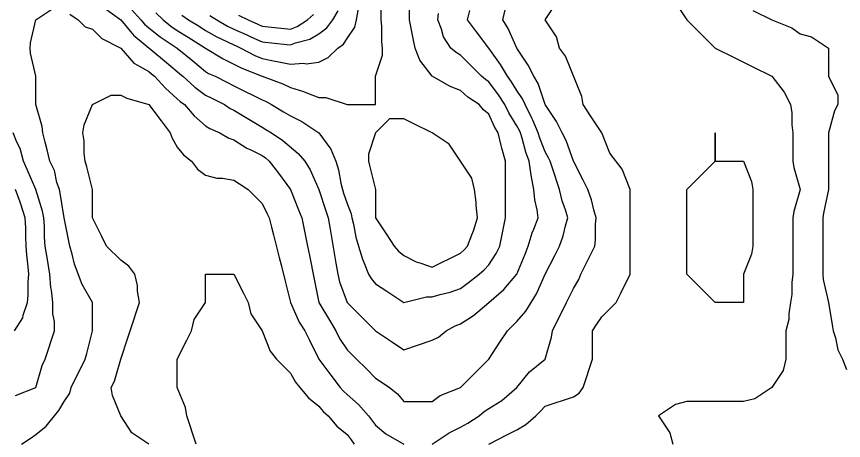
# Model space of a CAD drawing. Header units: inches. Extents: x 794995 to 811195, y 2485918 to 2508058.
# Drawn here: x 802805 to 803681, y 2504762 to 2505212 of the extents above; entities that cross this region are included whole.
import ezdxf

# ---------------------------------------------------------------- set-up
doc = ezdxf.new("R2010")
doc.units = ezdxf.units.IN
doc.header["$MEASUREMENT"] = 0
doc.layers.add('contour', color=7, linetype='Continuous')

msp = doc.modelspace()

# ---------------------------------------------------------------- linework, layer by layer
at = {"layer": 'contour'}
for points in [[(802926.27, 2505219.47), (802936.59, 2505208.36), (802940.54, 2505203.75), (802945.16, 2505199.79), (802957.16, 2505190.36), (802975.16, 2505178.36), (802991.52, 2505164.72), (803005.16, 2505153.36), (803008.32, 2505151.52), (803015.16, 2505148.36), (803028.49, 2505141.69), (803035.16, 2505138.36), (803048.49, 2505131.69), (803055.16, 2505128.36), (803065.16, 2505123.36), (803068.69, 2505121.89), (803075.16, 2505118.36), (803087.66, 2505110.86), (803095.16, 2505106.36), (803107.16, 2505100.36), (803125.16, 2505088.36), (803138.02, 2505071.22), (803143.16, 2505058.36), (803145.93, 2505049.13), (803148.49, 2505035.03), (803150.16, 2505028.36), (803151.41, 2505024.61), (803155.16, 2505013.36), (803159.45, 2505002.65), (803160.16, 2504998.36), (803161.83, 2504991.69), (803164.39, 2504977.59), (803167.16, 2504968.36), (803171.31, 2504954.52), (803173.16, 2504950.36), (803177.66, 2504938.36), (803180.54, 2504933.75), (803185.16, 2504928.36), (803197.16, 2504920.36), (803215.16, 2504908.36), (803239.16, 2504914.36), (803245.16, 2504914.36), (803253.73, 2504916.93), (803264.25, 2504919.27), (803275.16, 2504923.36), (803283.73, 2504929.79), (803295.16, 2504938.36), (803300.54, 2504942.98), (803305.16, 2504948.36), (803313.16, 2504960.36), (803317.16, 2504968.36), (803323.16, 2504998.36), (803323.16, 2505058.36), (803319.01, 2505072.21), (803318.49, 2505075.03), (803315.16, 2505088.36), (803311.47, 2505094.68), (803305.16, 2505108.36), (803299.7, 2505112.91), (803295.16, 2505118.36), (803283.16, 2505126.36), (803275.16, 2505133.36), (803264.25, 2505137.45), (803245.16, 2505148.36), (803232.3, 2505165.5), (803227.16, 2505178.36), (803225.16, 2505188.36), (803221.16, 2505208.36), (803221.16, 2505238.36)], [(802952.36, 2505215.56), (802960.16, 2505208.36), (802968.49, 2505201.69), (802975.16, 2505197.11), (802986.7, 2505189.9), (803005.16, 2505178.36), (803023.73, 2505166.93), (803035.16, 2505161.22), (803043.73, 2505156.93), (803065.16, 2505148.36), (803087.16, 2505140.36), (803095.16, 2505136.36), (803109.01, 2505132.21), (803113.16, 2505130.36), (803125.16, 2505125.86), (803132.66, 2505125.86), (803155.16, 2505118.36), (803185.16, 2505118.36), (803185.16, 2505148.36), (803192.66, 2505170.86), (803192.66, 2505178.36), (803191.83, 2505185.03), (803191.83, 2505201.69), (803191.16, 2505208.36), (803191.16, 2505238.36)], [(803305.16, 2504758.36), (803325.16, 2504768.36), (803335.16, 2504773.36), (803344.39, 2504779.13), (803355.16, 2504788.36), (803360.16, 2504793.36), (803365.16, 2504798.36), (803395.16, 2504808.36), (803401.16, 2504812.36), (803405.16, 2504818.36), (803415.16, 2504848.36), (803415.16, 2504878.36), (803419.16, 2504884.36), (803425.16, 2504893.36), (803440.16, 2504908.36), (803445.16, 2504918.36), (803455.16, 2504938.36), (803455.16, 2505028.36), (803446.59, 2505049.79), (803433.73, 2505066.93), (803425.16, 2505088.36), (803413.16, 2505106.36), (803405.16, 2505118.36), (803403.73, 2505126.93), (803386.59, 2505169.79), (803380.16, 2505178.36), (803377.16, 2505190.36), (803365.16, 2505208.36), (803377.16, 2505226.36)], [(803503.16, 2505226.36), (803515.16, 2505208.36), (803545.16, 2505178.36), (803565.16, 2505168.36), (803585.16, 2505158.36), (803605.16, 2505148.36), (803618.49, 2505131.69), (803625.16, 2505118.36), (803626.59, 2505109.79), (803626.59, 2505096.93), (803627.66, 2505088.36), (803627.66, 2505058.36), (803628.49, 2505051.69), (803635.16, 2505028.36), (803628.49, 2505005.03), (803627.66, 2504998.36), (803627.66, 2504938.36), (803626.59, 2504929.79), (803626.59, 2504916.93), (803625.16, 2504908.36), (803623.16, 2504896.36), (803623.16, 2504890.36), (803620.16, 2504878.36), (803620.16, 2504848.36), (803617.16, 2504836.36), (803605.16, 2504818.36), (803587.16, 2504806.36), (803575.16, 2504803.36), (803515.16, 2504803.36), (803503.16, 2504800.36), (803485.16, 2504788.36), (803497.16, 2504770.36), (803500.16, 2504758.36)], [(802810.16, 2504758.36), (802819.16, 2504764.36), (802825.16, 2504768.36), (802836.07, 2504777.45), (802845.16, 2504788.36), (802849.7, 2504793.82), (802855.16, 2504803.36), (802861.16, 2504812.36), (802862.66, 2504818.36), (802877.66, 2504848.36), (802879.16, 2504854.36), (802885.16, 2504878.36), (802885.16, 2504908.36), (802874.25, 2504927.45), (802866.07, 2504949.27), (802863.73, 2504959.79), (802861.16, 2504968.36), (802860.16, 2504973.36), (802855.16, 2504998.36), (802851.16, 2505024.36), (802850.16, 2505028.36), (802847.66, 2505035.86), (802845.16, 2505048.36), (802840.16, 2505058.36), (802837.16, 2505070.36), (802835.16, 2505078.36), (802832.66, 2505088.36), (802831.83, 2505095.03), (802825.16, 2505118.36), (802825.16, 2505148.36), (802819.7, 2505172.91), (802819.16, 2505178.36), (802819.7, 2505183.82), (802825.16, 2505208.36), (802843.16, 2505220.36)], [(802861.16, 2505214.36), (802870.16, 2505208.36), (802877.66, 2505200.86), (802885.16, 2505198.36), (802895.16, 2505188.36), (802915.16, 2505178.36), (802929.01, 2505162.21), (802933.16, 2505160.36), (802945.16, 2505153.36), (802947.89, 2505151.09), (802951.16, 2505148.36), (802962.53, 2505135.73), (802975.16, 2505124.36), (802978.32, 2505121.52), (802982.66, 2505118.36), (802993.16, 2505106.36), (803005.16, 2505095.86), (803009.77, 2505092.98), (803020.16, 2505088.36), (803029.7, 2505082.91), (803035.16, 2505080.86), (803049.01, 2505072.21), (803053.16, 2505070.36), (803065.16, 2505064.36), (803068.69, 2505061.89), (803072.66, 2505058.36), (803082.3, 2505045.5), (803095.16, 2505028.36), (803103.73, 2505006.93), (803107.16, 2504998.36), (803113.16, 2504968.36), (803115.16, 2504958.36), (803120.16, 2504933.36), (803125.16, 2504908.36), (803136.41, 2504889.61), (803143.16, 2504878.36), (803147.16, 2504870.36), (803155.16, 2504858.36), (803160.16, 2504853.36), (803165.16, 2504848.36), (803175.16, 2504838.36), (803185.16, 2504828.36), (803191.16, 2504824.36), (803200.16, 2504818.36), (803208.49, 2504811.69), (803215.16, 2504803.36), (803245.16, 2504803.36), (803253.73, 2504809.79), (803275.16, 2504818.36), (803305.16, 2504848.36), (803317.16, 2504866.36), (803325.16, 2504878.36), (803330.16, 2504883.36), (803335.16, 2504888.36), (803344.39, 2504899.13), (803355.93, 2504917.59), (803365.16, 2504938.36), (803375.16, 2504958.36), (803380.16, 2504968.36), (803384.25, 2504979.27), (803386.59, 2504989.79), (803389.16, 2504998.36), (803386.59, 2505006.93), (803383.16, 2505016.36), (803380.16, 2505028.36), (803372.66, 2505050.86), (803370.16, 2505058.36), (803368.69, 2505061.89), (803365.16, 2505068.36), (803359.44, 2505082.65), (803357.66, 2505088.36), (803351.83, 2505101.69), (803350.87, 2505104.08), (803343.73, 2505118.36), (803341.16, 2505124.36), (803335.16, 2505133.36), (803329.44, 2505142.65), (803325.16, 2505148.36), (803317.79, 2505160.99), (803305.16, 2505178.36), (803292.3, 2505195.5), (803282.66, 2505208.36), (803285.16, 2505218.36)], [(802897.79, 2505220.99), (802915.16, 2505208.36), (802928.79, 2505192), (802961.52, 2505164.72), (802975.16, 2505153.36), (802977.89, 2505151.09), (802981.16, 2505148.36), (802993.73, 2505136.93), (803005.16, 2505128.36), (803011.83, 2505125.03), (803025.16, 2505118.36), (803031.16, 2505114.36), (803035.16, 2505112.36), (803065.16, 2505094.36), (803068.91, 2505092.11), (803075.16, 2505088.36), (803087.16, 2505080.36), (803103.16, 2505066.36), (803110.16, 2505058.36), (803115.93, 2505049.13), (803125.16, 2505028.36), (803132.66, 2505005.86), (803135.16, 2504998.36), (803137.16, 2504986.36), (803143.16, 2504950.36), (803145.16, 2504938.36), (803147.16, 2504930.36), (803155.16, 2504908.36), (803185.16, 2504878.36), (803203.16, 2504866.36), (803215.16, 2504858.36), (803245.16, 2504868.36), (803251.83, 2504871.69), (803260.16, 2504878.36), (803269.7, 2504883.82), (803275.16, 2504885.86), (803289.01, 2504894.52), (803305.16, 2504908.36), (803321.31, 2504922.21), (803335.16, 2504938.36), (803343.73, 2504959.79), (803347.16, 2504968.36), (803351.31, 2504982.21), (803353.16, 2504986.36), (803357.66, 2504998.36), (803356.59, 2505006.93), (803354.25, 2505017.45), (803353.16, 2505028.36), (803350.16, 2505043.36), (803348.02, 2505058.36), (803344.63, 2505067.83), (803340.61, 2505082.91), (803338.91, 2505088.36), (803337.77, 2505090.97), (803335.16, 2505095.86), (803326.59, 2505109.79), (803322.3, 2505118.36), (803315.59, 2505128.8), (803305.16, 2505142.36), (803301.63, 2505144.83), (803297.66, 2505148.36), (803275.16, 2505170.86), (803270.54, 2505173.75), (803265.16, 2505178.36), (803257.16, 2505190.36), (803255.16, 2505198.36), (803251.16, 2505208.36), (803251.83, 2505215.03)], [(802979.96, 2505213.16), (802987.16, 2505208.36), (802998.24, 2505201.44), (803005.16, 2505197.11), (803017.16, 2505190.36), (803028.49, 2505185.03), (803035.16, 2505181.69), (803037.47, 2505180.67), (803042.66, 2505178.36), (803057.33, 2505170.54), (803065.16, 2505167.11), (803079.01, 2505164.52), (803081.04, 2505164.24), (803095.16, 2505161.22), (803109.01, 2505162.21), (803111.83, 2505161.69), (803125.16, 2505163.36), (803135.16, 2505168.36), (803145.16, 2505178.36), (803151.16, 2505182.36), (803155.16, 2505188.36), (803163.16, 2505200.36), (803165.16, 2505208.36), (803167.16, 2505220.36)], [(803009.6, 2505212.81), (803017.16, 2505208.36), (803028.49, 2505201.69), (803035.16, 2505198.36), (803049.01, 2505192.21), (803053.16, 2505190.36), (803065.16, 2505185.03), (803091.41, 2505182.11), (803095.16, 2505181.69), (803100.61, 2505183.82), (803115.69, 2505187.83), (803125.16, 2505193.36), (803133.73, 2505199.79), (803140.16, 2505208.36), (803145.69, 2505217.83)], [(803245.16, 2504758.36), (803263.16, 2504770.36), (803275.16, 2504776.36), (803283.16, 2504780.36), (803295.16, 2504788.36), (803300.54, 2504792.98), (803305.16, 2504795.86), (803319.01, 2504804.52), (803335.16, 2504818.36), (803348.49, 2504835.03), (803365.16, 2504848.36), (803371.83, 2504871.69), (803372.66, 2504878.36), (803387.66, 2504908.36), (803390.16, 2504913.36), (803395.16, 2504923.36), (803400.61, 2504932.91), (803402.66, 2504938.36), (803417.66, 2504968.36), (803418.49, 2504975.03), (803418.49, 2504991.69), (803419.16, 2504998.36), (803416.59, 2505006.93), (803414.25, 2505017.45), (803410.16, 2505028.36), (803405.16, 2505038.36), (803395.16, 2505058.36), (803387.16, 2505080.36), (803383.16, 2505088.36), (803377.16, 2505100.36), (803365.16, 2505118.36), (803357.66, 2505140.86), (803353.16, 2505148.36), (803347.16, 2505160.36), (803335.16, 2505178.36), (803325.93, 2505199.13), (803320.16, 2505208.36), (803323.16, 2505220.36)], [(803585.16, 2505218.36), (803605.16, 2505208.36), (803626.59, 2505199.79), (803635.16, 2505193.36), (803647.16, 2505190.36), (803665.16, 2505178.36), (803665.16, 2505148.36), (803675.16, 2505128.36), (803675.16, 2505118.36), (803671.83, 2505111.69), (803665.16, 2505088.36), (803665.16, 2505028.36), (803660.16, 2505003.36), (803659.16, 2504998.36), (803659.16, 2504938.36), (803659.7, 2504932.91), (803665.16, 2504908.36), (803669.45, 2504882.65), (803670.16, 2504878.36), (803672.66, 2504870.86), (803675.16, 2504858.36), (803680.16, 2504848.36), (803684.25, 2504837.45)], [(803039.96, 2505213.16), (803050.16, 2505208.36), (803060.54, 2505203.75), (803065.16, 2505201.69), (803095.16, 2505198.36), (803102.36, 2505201.16), (803113.16, 2505208.36), (803119.44, 2505214.08)], [(802945.16, 2504758.36), (802927.16, 2504770.36), (802915.16, 2504788.36), (802906.59, 2504809.79), (802905.16, 2504818.36), (802908.49, 2504825.03), (802915.16, 2504848.36), (802922.66, 2504870.86), (802925.16, 2504878.36), (802935.16, 2504908.36), (802933.16, 2504920.36), (802933.16, 2504926.36), (802930.16, 2504938.36), (802923.73, 2504946.93), (802915.16, 2504953.36), (802900.16, 2504968.36), (802895.16, 2504978.36), (802885.16, 2504998.36), (802885.16, 2505028.36), (802879.16, 2505052.36), (802877.66, 2505058.36), (802876.59, 2505066.93), (802876.59, 2505079.79), (802875.16, 2505088.36), (802876.59, 2505096.93), (802885.16, 2505118.36), (802905.16, 2505128.36), (802915.16, 2505128.36), (802921.83, 2505125.03), (802945.16, 2505118.36), (802958.02, 2505101.22), (802967.66, 2505088.36), (802969.7, 2505082.91), (802975.16, 2505073.36), (802981.83, 2505065.03), (802990.16, 2505058.36), (802996.59, 2505049.79), (803005.16, 2505043.36), (803017.16, 2505040.36), (803023.16, 2505040.36), (803035.16, 2505038.36), (803041.16, 2505034.36), (803050.16, 2505028.36), (803065.16, 2505013.36), (803070.16, 2505003.36), (803072.66, 2504998.36), (803075.16, 2504988.36), (803077.16, 2504980.36), (803083.16, 2504956.36), (803085.16, 2504948.36), (803089.16, 2504932.36), (803095.16, 2504908.36), (803104.39, 2504887.59), (803110.16, 2504878.36), (803115.16, 2504868.36), (803125.16, 2504848.36), (803138.02, 2504831.22), (803147.66, 2504818.36), (803151.16, 2504814.36), (803155.16, 2504810.86), (803167.16, 2504800.36), (803177.66, 2504788.36), (803180.87, 2504784.08), (803185.16, 2504778.36), (803196.07, 2504769.27), (803215.16, 2504758.36)], [(802803.73, 2504809.79), (802825.16, 2504818.36), (802831.83, 2504841.69), (802835.16, 2504848.36), (802845.16, 2504878.36), (802845.16, 2504888.36), (802843.16, 2504896.36), (802843.16, 2504908.36), (802841.83, 2504921.69), (802841.31, 2504924.52), (802840.16, 2504938.36), (802837.16, 2504956.36), (802835.16, 2504968.36), (802834.39, 2504977.59), (802834.39, 2504989.13), (802833.73, 2504998.36), (802832.22, 2505005.42), (802825.16, 2505028.36), (802816.16, 2505049.36), (802812.3, 2505058.36), (802808.49, 2505071.69), (802805.16, 2505078.36), (802801.16, 2505088.36)], [(802802.66, 2504878.36), (802811.31, 2504892.21), (802811.83, 2504895.03), (802816.59, 2504908.36), (802817.16, 2504916.36), (802817.16, 2504930.36), (802817.66, 2504938.36), (802817.16, 2504946.36), (802815.69, 2504958.89), (802815.16, 2504968.36), (802814.57, 2504978.95), (802814.57, 2504987.77), (802813.91, 2504998.36), (802809.44, 2505012.65), (802808.49, 2505015.03), (802803.73, 2505028.36)], [(802995.16, 2504758.36), (802985.16, 2504788.36), (802983.73, 2504796.93), (802975.16, 2504818.36), (802975.16, 2504848.36), (802985.16, 2504868.36), (802990.16, 2504878.36), (802993.16, 2504890.36), (803005.16, 2504908.36), (803005.16, 2504938.36), (803035.16, 2504938.36), (803045.16, 2504918.36), (803050.16, 2504908.36), (803053.16, 2504896.36), (803065.16, 2504878.36), (803073.73, 2504856.93), (803080.16, 2504848.36), (803095.16, 2504833.36), (803100.61, 2504823.82), (803105.16, 2504818.36), (803114.25, 2504807.45), (803125.16, 2504798.36), (803129.77, 2504792.98), (803135.16, 2504788.36), (803144.25, 2504777.45), (803155.16, 2504768.36), (803159.45, 2504762.65), (803162.66, 2504758.36)]]:
    msp.add_lwpolyline(points, dxfattribs=at)
for points in [[(803275.16, 2504960.86), (803279.16, 2504964.36), (803282.66, 2504968.36), (803287.16, 2504980.36), (803289.01, 2504984.52), (803293.16, 2504998.36), (803291.83, 2505011.69), (803291.83, 2505015.03), (803290.16, 2505028.36), (803287.16, 2505040.36), (803263.16, 2505076.36), (803245.16, 2505088.36), (803225.16, 2505098.36), (803215.16, 2505103.36), (803200.16, 2505103.36), (803185.16, 2505088.36), (803177.66, 2505065.86), (803177.66, 2505058.36), (803179.16, 2505052.36), (803185.16, 2505028.36), (803185.16, 2504998.36), (803197.16, 2504980.36), (803205.16, 2504968.36), (803209.7, 2504962.91), (803215.16, 2504958.36), (803228.49, 2504951.69), (803233.16, 2504950.36), (803245.16, 2504945.86)], [(803575.16, 2504908.36), (803545.16, 2504908.36), (803515.16, 2504938.36), (803515.16, 2505028.36), (803545.16, 2505058.36), (803545.16, 2505088.36), (803545.16, 2505058.36), (803575.16, 2505058.36), (803583.73, 2505036.93), (803585.16, 2505028.36), (803585.16, 2504968.36), (803583.73, 2504959.79), (803575.16, 2504938.36)]]:
    msp.add_lwpolyline(points, close=True, dxfattribs=at)

doc.saveas('drawing.dxf')
